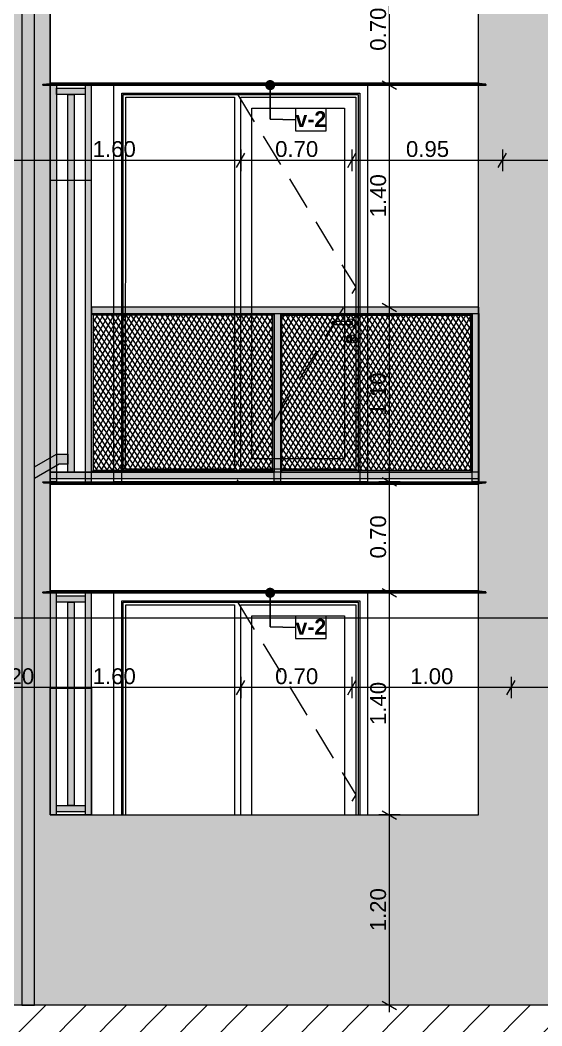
# Model space of a CAD drawing. Header units: millimetres. Extents: x 475206255 to 476720147, y 4620882299 to 4621447368.
# Drawn here: x 475495895 to 475499184, y 4621130315 to 4621136655 of the extents above; entities that cross this region are included whole.
import ezdxf

# ---------------------------------------------------------------- set-up
doc = ezdxf.new("R2010")
doc.units = ezdxf.units.MM
doc.header["$MEASUREMENT"] = 0
doc.set_wipeout_variables(frame=1)
doc.linetypes.add('Hidden Line', pattern=[317.5, 211.666667, -105.833333])
for name, color, linetype, lineweight in [('0_Pen_No__250_Pen_No__255', 255, 'Continuous', 0), ('0_Pen_No__250_Pen_No__7', 7, 'Continuous', 0), ('2D Drafting - General_Pen_No__7_Pen_No__250', 7, 'Continuous', 0), ('2D Drafting - General_Pen_No__7_Pen_No__7', 7, 'Continuous', 0), ('Dimensioning - General_Pen_No__142', 142, 'Continuous', 0), ('New_2D Drafting - General_Pen_No__30_Pen_No__9_Pen_No__9_Pen_No__253', 252, 'Continuous', 0), ('New_2D Drafting - General_Pen_No__30_Pen_No__9_Pen_No__9_Pen_No__255', 255, 'Continuous', 0), ('New_2D Drafting - General_Pen_No__30_Pen_No__9_Pen_No__9_Pen_No__7', 7, 'Continuous', 0), ('New_2D Drafting - General_Pen_No__4', 7, 'Continuous', 0), ('New_2D Drafting - General_Pen_No__7', 7, 'Continuous', 0), ('New_Annotation - Label_Pen_No__1', 1, 'Continuous', 0), ('New_Structural - Bearing_Pen_No__250', 7, 'Continuous', 0), ('Structural - Bearing_Pen_No__250', 7, 'Continuous', 0), ('zoma_Pen_No__142', 142, 'Continuous', 0), ('zoma_Pen_No__5_Pen_No__142', 142, 'Continuous', 0)]:
    doc.layers.add(name, color=color, linetype=linetype, lineweight=lineweight)
for name, color, linetype in [('Dimensioning - General', 7, 'Continuous'), ('zoma', 7, 'Continuous'), ('zoma_Pen_No__5', 7, 'Continuous')]:
    doc.layers.add(name, color=color, linetype=linetype)
doc.styles.add('GENERATED_STYLE_2', font='arial.ttf')
doc.styles.add('GENERATED_STYLE_5', font='')
doc.styles.get('GENERATED_STYLE_5').set_extended_font_data('Avaza', bold=True)
doc.dimstyles.new('GENERATED_STYLE__1', dxfattribs={"dimtxt": 100, "dimasz": 68.640772, "dimexe": 0.18, "dimexo": 0.0625, "dimgap": 0, "dimtad": 1, "dimlfac": 0.001, "dimzin": 0, "dimdsep": 46, "dimtxsty": 'GENERATED_STYLE_2', "dimblk": 'ARROWHEAD_2', "dimblk1": 'ARROWHEAD_2', "dimblk2": 'ARROWHEAD_2', "dimcen": 0.09, "dimse1": 1, "dimse2": 1, "dimclrd": 142, "dimclre": 142, "dimclrt": 142, "dimadec": 0, "dimazin": 0, "dimtfac": 1, "dimtdec": 4, "dimtmove": 0, "dimatfit": 3, "dimfxl": 1, "dimtolj": 1, "dimtzin": 0, "dimarcsym": 0})
doc.dimstyles.new('GENERATED_STYLE__18', dxfattribs={"dimtxt": 100, "dimasz": 68.640772, "dimexe": 0.18, "dimexo": 0.0625, "dimgap": 0, "dimtad": 1, "dimtih": 1, "dimtoh": 1, "dimlfac": 0.001, "dimzin": 0, "dimdsep": 46, "dimtxsty": 'GENERATED_STYLE_2', "dimblk": 'ARROWHEAD_2', "dimblk1": 'ARROWHEAD_2', "dimblk2": 'ARROWHEAD_2', "dimcen": 0.09, "dimse1": 1, "dimse2": 1, "dimclrd": 142, "dimclre": 142, "dimclrt": 142, "dimadec": 0, "dimazin": 0, "dimtfac": 1, "dimtdec": 4, "dimtmove": 0, "dimatfit": 3, "dimfxl": 1, "dimtolj": 1, "dimtzin": 0, "dimarcsym": 0})
doc.dimstyles.new('GENERATED_STYLE__3', dxfattribs={"dimtxt": 200, "dimasz": 64.421331, "dimexe": 0.18, "dimexo": 3, "dimgap": 0, "dimtad": 1, "dimtih": 1, "dimtoh": 1, "dimlfac": 0.001, "dimzin": 0, "dimdsep": 46, "dimtxsty": 'GENERATED_STYLE_2', "dimblk": 'ARROWHEAD_2', "dimblk1": 'ARROWHEAD_2', "dimblk2": 'ARROWHEAD_2', "dimcen": 0.09, "dimclrd": 142, "dimclre": 142, "dimclrt": 142, "dimadec": 0, "dimazin": 0, "dimtfac": 1, "dimtdec": 4, "dimtmove": 0, "dimatfit": 3, "dimfxl": 1, "dimtolj": 1, "dimtzin": 0, "dimarcsym": 0})
doc.dimstyles.new('GENERATED_STYLE__33', dxfattribs={"dimtxt": 0.18, "dimasz": 127.68, "dimexe": 0.18, "dimexo": 0.0625, "dimgap": 0, "dimtad": 0, "dimtih": 1, "dimtoh": 1, "dimdec": 4, "dimzin": 0, "dimdsep": 46, "dimcen": 0.09, "dimadec": 0, "dimazin": 0, "dimtfac": 1, "dimtdec": 4, "dimtmove": 0, "dimatfit": 3, "dimldrblk": 'ARROWHEAD_11', "dimfxl": 1, "dimtolj": 1, "dimtzin": 0, "dimarcsym": 0})
pattern_1 = [(60, (475826095.757, 4621095193.19), (-25.980762, 15), []), (124.306619, (475826095.757, 4621095193.19), (23.8156986, 11.25), [])]

# ---------------------------------------------------------------- blocks, each defined once
blk = doc.blocks.new('*D600', base_point=(475826095.8, 4621095193.2))
at = {"layer": 'Dimensioning - General_Pen_No__142', "color": 142, "linetype": 'Continuous', "lineweight": 0, "transparency": 16777216}
for p, q in [((475498177.5, 4621131671), (475498267.8, 4621131618.8)), ((475498290.4, 4621131644.9), (475498154.9, 4621131644.9)), ((475498222.6, 4621130444.9), (475498222.6, 4621131644.9)), ((475498177.5, 4621130470.9), (475498267.8, 4621130418.8)), ((475498290.4, 4621130444.9), (475498154.9, 4621130444.9)), ((475498222.6, 4621130400.7), (475498222.6, 4621130444.9))]:
    blk.add_line(p, q, dxfattribs=at)
at = {"layer": 'Dimensioning - General_Pen_No__142', "color": 142, "lineweight": 0, "transparency": 16777216, "insert": (475498202.6, 4621130911.4), "char_height": 100, "attachment_point": 7, "rotation": 90, "style": 'GENERATED_STYLE_2'}
blk.add_mtext('\\A1;{\\pql;\\fArial|b0|i0|c204|p0;\\W1.000000;1.20}', dxfattribs=at)
blk = doc.blocks.new('ARROWHEAD_2')
at = {"color": 0, "linetype": 'Continuous', "lineweight": 0}
for p, q in [((0, 0), (-1, 0)), ((-0.378, -0.655), (0.378, 0.655))]:
    blk.add_line(p, q, dxfattribs=at)
blk = doc.blocks.new('*D601', base_point=(475826095.8, 4621095193.2))
at = {"layer": 'Dimensioning - General_Pen_No__142', "color": 142, "linetype": 'Continuous', "lineweight": 0, "transparency": 16777216}
for p, q in [((475498177.5, 4621133071), (475498267.8, 4621133018.9)), ((475498290.4, 4621133044.9), (475498154.9, 4621133044.9)), ((475498222.6, 4621131644.9), (475498222.6, 4621133044.9)), ((475498177.5, 4621131671), (475498267.8, 4621131618.8)), ((475498290.4, 4621131644.9), (475498154.9, 4621131644.9))]:
    blk.add_line(p, q, dxfattribs=at)
at = {"layer": 'Dimensioning - General_Pen_No__142', "color": 142, "lineweight": 0, "transparency": 16777216, "insert": (475498202.6, 4621132211.4), "char_height": 100, "attachment_point": 7, "rotation": 90, "style": 'GENERATED_STYLE_2'}
blk.add_mtext('\\A1;{\\pql;\\fArial|b0|i0|c204|p0;\\W1.000000;1.40}', dxfattribs=at)
blk = doc.blocks.new('*D602', base_point=(475826095.8, 4621095193.2))
at = {"layer": 'Dimensioning - General_Pen_No__142', "color": 142, "linetype": 'Continuous', "lineweight": 0, "transparency": 16777216}
for p, q in [((475498177.5, 4621133771), (475498267.8, 4621133718.8)), ((475498290.4, 4621133744.9), (475498154.9, 4621133744.9)), ((475498222.6, 4621133044.9), (475498222.6, 4621133744.9)), ((475498177.5, 4621133071), (475498267.8, 4621133018.9)), ((475498290.4, 4621133044.9), (475498154.9, 4621133044.9))]:
    blk.add_line(p, q, dxfattribs=at)
at = {"layer": 'Dimensioning - General_Pen_No__142', "color": 142, "lineweight": 0, "transparency": 16777216, "insert": (475498202.6, 4621133261.5), "char_height": 100, "attachment_point": 7, "rotation": 90, "style": 'GENERATED_STYLE_2'}
blk.add_mtext('\\A1;{\\pql;\\fArial|b0|i0|c204|p0;\\W1.000000;0.70}', dxfattribs=at)
blk = doc.blocks.new('*D603', base_point=(475826095.8, 4621095193.2))
at = {"layer": 'Dimensioning - General_Pen_No__142', "color": 142, "linetype": 'Continuous', "lineweight": 0, "transparency": 16777216}
for p, q in [((475498290.4, 4621134844.9), (475498154.9, 4621134844.9)), ((475498177.5, 4621134871), (475498267.8, 4621134818.9)), ((475498222.6, 4621133744.9), (475498222.6, 4621134844.9)), ((475498177.5, 4621133771), (475498267.8, 4621133718.8)), ((475498290.4, 4621133744.9), (475498154.9, 4621133744.9))]:
    blk.add_line(p, q, dxfattribs=at)
at = {"layer": 'Dimensioning - General_Pen_No__142', "color": 142, "lineweight": 0, "transparency": 16777216, "insert": (475498202.6, 4621134161.5), "char_height": 100, "attachment_point": 7, "rotation": 90, "style": 'GENERATED_STYLE_2'}
blk.add_mtext('\\A1;{\\pql;\\fArial|b0|i0|c204|p0;\\W1.000000;1.10}', dxfattribs=at)
blk = doc.blocks.new('*D604', base_point=(475826095.8, 4621095193.2))
at = {"layer": 'Dimensioning - General_Pen_No__142', "color": 142, "linetype": 'Continuous', "lineweight": 0, "transparency": 16777216}
for p, q in [((475498290.4, 4621136244.9), (475498154.9, 4621136244.9)), ((475498177.5, 4621136271), (475498267.8, 4621136218.9)), ((475498222.6, 4621134844.9), (475498222.6, 4621136244.9)), ((475498290.4, 4621134844.9), (475498154.9, 4621134844.9)), ((475498177.5, 4621134871), (475498267.8, 4621134818.9))]:
    blk.add_line(p, q, dxfattribs=at)
at = {"layer": 'Dimensioning - General_Pen_No__142', "color": 142, "lineweight": 0, "transparency": 16777216, "insert": (475498202.6, 4621135411.5), "char_height": 100, "attachment_point": 7, "rotation": 90, "style": 'GENERATED_STYLE_2'}
blk.add_mtext('\\A1;{\\pql;\\fArial|b0|i0|c204|p0;\\W1.000000;1.40}', dxfattribs=at)
blk = doc.blocks.new('*D605', base_point=(475826095.8, 4621095193.2))
at = {"layer": 'Dimensioning - General_Pen_No__142', "color": 142, "linetype": 'Continuous', "lineweight": 0, "transparency": 16777216}
for p, q in [((475498290.4, 4621136944.9), (475498154.9, 4621136944.9)), ((475498177.5, 4621136971), (475498267.8, 4621136918.8)), ((475498222.6, 4621136244.9), (475498222.6, 4621136944.9)), ((475498290.4, 4621136244.9), (475498154.9, 4621136244.9)), ((475498177.5, 4621136271), (475498267.8, 4621136218.9))]:
    blk.add_line(p, q, dxfattribs=at)
at = {"layer": 'Dimensioning - General_Pen_No__142', "color": 142, "lineweight": 0, "transparency": 16777216, "insert": (475498202.6, 4621136461.5), "char_height": 100, "attachment_point": 7, "rotation": 90, "style": 'GENERATED_STYLE_2'}
blk.add_mtext('\\A1;{\\pql;\\fArial|b0|i0|c204|p0;\\W1.000000;0.70}', dxfattribs=at)
blk = doc.blocks.new('*D1558', base_point=(475826095.8, 4621095193.2))
at = {"layer": 'zoma_Pen_No__142', "color": 142, "linetype": 'Continuous', "lineweight": 0, "transparency": 16777216}
for p, q in [((475495709.1, 4621128812.1), (475495660.2, 4621128727.4)), ((475495684.6, 4621128706.2), (475495684.6, 4621128833.3)), ((475496109.1, 4621128812.1), (475496060.2, 4621128727.4)), ((475496084.6, 4621128706.2), (475496084.6, 4621128833.3)), ((475495684.6, 4621128769.8), (475496084.6, 4621128769.8))]:
    blk.add_line(p, q, dxfattribs=at)
blk = doc.blocks.new('*D1559', base_point=(475826095.8, 4621095193.2))
at = {"layer": 'zoma_Pen_No__142', "color": 142, "linetype": 'Continuous', "lineweight": 0, "transparency": 16777216}
for p, q in [((475496109.1, 4621128812.1), (475496060.2, 4621128727.4)), ((475496084.6, 4621128706.2), (475496084.6, 4621128833.3)), ((475502209.1, 4621128812.1), (475502160.2, 4621128727.4)), ((475502184.6, 4621128706.2), (475502184.6, 4621128833.3)), ((475496084.6, 4621128769.8), (475502184.6, 4621128769.8))]:
    blk.add_line(p, q, dxfattribs=at)
at = {"layer": 'zoma_Pen_No__142', "color": 142, "lineweight": 0, "transparency": 16777216, "char_height": 200, "attachment_point": 7, "style": 'GENERATED_STYLE_2'}
for s, insert in [('\\A1;{\\pql;\\fArial|b0|i0|c204|p0;\\W1.000000;0.40}', (475496109.1, 4621128809.8)), ('\\A1;{\\pql;\\fArial|b0|i0|c204|p0;\\W1.000000;6.10}', (475498867.7, 4621128809.8)), ('\\A1;{\\pql;\\fArial|b0|i0|c204|p0;\\W1.000000;0.40}', (475501626.3, 4621128809.8))]:
    blk.add_mtext(s, dxfattribs=dict(at, insert=insert))
blk = doc.blocks.new('ARROWHEAD_11')
at = {"color": 0, "linetype": 'Continuous', "lineweight": 0}
blk.add_line((0, 0), (-1, 0), dxfattribs=at)
at = {"color": 0, "linetype": 'Continuous', "lineweight": 0, "const_width": 0.25, "flags": 128}
blk.add_lwpolyline([(-0.125, 0, 1), (0.125, 0, 1)], format="xyb", close=True, dxfattribs=at)
blk = doc.blocks.new('Line_27', base_point=(475492661.4, 4621132887.6))
at = {"layer": 'zoma_Pen_No__5_Pen_No__142', "color": 142, "linetype": 'Continuous', "lineweight": 0}
blk.add_line((475492761.4, 4621132887.6), (475520890.5, 4621132887.6), dxfattribs=at)
blk = doc.blocks.new('*D2010', base_point=(475826095.8, 4621095193.2))
at = {"layer": 'Dimensioning - General_Pen_No__142', "color": 142, "linetype": 'Continuous', "lineweight": 0, "transparency": 16777216}
for p, q in [((475498963.1, 4621132402.5), (475499015.2, 4621132492.8)), ((475498989.2, 4621132515.4), (475498989.2, 4621132380)), ((475500563.1, 4621132402.5), (475500615.2, 4621132492.8)), ((475500589.2, 4621132515.4), (475500589.2, 4621132380)), ((475500589.2, 4621132447.7), (475498989.2, 4621132447.7))]:
    blk.add_line(p, q, dxfattribs=at)
at = {"layer": 'Dimensioning - General_Pen_No__142', "color": 142, "lineweight": 0, "transparency": 16777216, "insert": (475499655.7, 4621132467.7), "char_height": 100, "attachment_point": 7, "style": 'GENERATED_STYLE_2'}
blk.add_mtext('\\A1;{\\pql;\\fArial|b0|i0|c204|p0;\\W1.000000;1.60}', dxfattribs=at)
blk = doc.blocks.new('*D2011', base_point=(475826095.8, 4621095193.2))
at = {"layer": 'Dimensioning - General_Pen_No__142', "color": 142, "linetype": 'Continuous', "lineweight": 0, "transparency": 16777216}
for p, q in [((475497959.5, 4621132402.5), (475498011.7, 4621132492.8)), ((475497985.6, 4621132515.4), (475497985.6, 4621132380)), ((475498963.1, 4621132402.5), (475499015.2, 4621132492.8)), ((475498989.2, 4621132515.4), (475498989.2, 4621132380)), ((475498989.2, 4621132447.7), (475497985.6, 4621132447.7))]:
    blk.add_line(p, q, dxfattribs=at)
at = {"layer": 'Dimensioning - General_Pen_No__142', "color": 142, "lineweight": 0, "transparency": 16777216, "insert": (475498353.9, 4621132467.7), "char_height": 100, "attachment_point": 7, "style": 'GENERATED_STYLE_2'}
blk.add_mtext('\\A1;{\\pql;\\fArial|b0|i0|c204|p0;\\W1.000000;1.00}', dxfattribs=at)
blk = doc.blocks.new('*D2012', base_point=(475826095.8, 4621095193.2))
at = {"layer": 'Dimensioning - General_Pen_No__142', "color": 142, "linetype": 'Continuous', "lineweight": 0, "transparency": 16777216}
for p, q in [((475497259.7, 4621132402.5), (475497311.8, 4621132492.8)), ((475497285.7, 4621132515.4), (475497285.7, 4621132380)), ((475497959.5, 4621132402.5), (475498011.7, 4621132492.8)), ((475497985.6, 4621132515.4), (475497985.6, 4621132380)), ((475497985.6, 4621132447.7), (475497285.7, 4621132447.7))]:
    blk.add_line(p, q, dxfattribs=at)
at = {"layer": 'Dimensioning - General_Pen_No__142', "color": 142, "lineweight": 0, "transparency": 16777216, "insert": (475497502.2, 4621132467.7), "char_height": 100, "attachment_point": 7, "style": 'GENERATED_STYLE_2'}
blk.add_mtext('\\A1;{\\pql;\\fArial|b0|i0|c204|p0;\\W1.000000;0.70}', dxfattribs=at)
blk = doc.blocks.new('*D2013', base_point=(475826095.8, 4621095193.2))
at = {"layer": 'Dimensioning - General_Pen_No__142', "color": 142, "linetype": 'Continuous', "lineweight": 0, "transparency": 16777216}
for p, q in [((475495659.7, 4621132402.5), (475495711.8, 4621132492.8)), ((475495685.7, 4621132515.4), (475495685.7, 4621132380)), ((475497259.7, 4621132402.5), (475497311.8, 4621132492.8)), ((475497285.7, 4621132515.4), (475497285.7, 4621132380)), ((475497285.7, 4621132447.7), (475495685.7, 4621132447.7))]:
    blk.add_line(p, q, dxfattribs=at)
at = {"layer": 'Dimensioning - General_Pen_No__142', "color": 142, "lineweight": 0, "transparency": 16777216, "char_height": 100, "attachment_point": 7, "style": 'GENERATED_STYLE_2'}
for s, insert in [('\\A1;{\\pql;\\fArial|b0|i0|c204|p0;\\W1.000000;0.20}', (475495711.8, 4621132467.7)), ('\\A1;{\\pql;\\fArial|b0|i0|c204|p0;\\W1.000000;1.60}', (475496352.3, 4621132467.7))]:
    blk.add_mtext(s, dxfattribs=dict(at, insert=insert))
blk = doc.blocks.new('*D2227', base_point=(475826095.8, 4621095193.2))
at = {"layer": 'Dimensioning - General_Pen_No__142', "color": 142, "linetype": 'Continuous', "lineweight": 0, "transparency": 16777216}
for p, q in [((475498909, 4621135725.7), (475498961.2, 4621135816)), ((475498935.1, 4621135838.6), (475498935.1, 4621135703.1)), ((475500509, 4621135725.7), (475500561.2, 4621135816)), ((475500535.1, 4621135838.6), (475500535.1, 4621135703.1)), ((475500535.1, 4621135770.8), (475498935.1, 4621135770.8))]:
    blk.add_line(p, q, dxfattribs=at)
at = {"layer": 'Dimensioning - General_Pen_No__142', "color": 142, "lineweight": 0, "transparency": 16777216, "insert": (475499601.6, 4621135790.8), "char_height": 100, "attachment_point": 7, "style": 'GENERATED_STYLE_2'}
blk.add_mtext('\\A1;{\\pql;\\fArial|b0|i0|c204|p0;\\W1.000000;1.60}', dxfattribs=at)
blk = doc.blocks.new('*D2228', base_point=(475826095.8, 4621095193.2))
at = {"layer": 'Dimensioning - General_Pen_No__142', "color": 142, "linetype": 'Continuous', "lineweight": 0, "transparency": 16777216}
for p, q in [((475497959.5, 4621135725.7), (475498011.7, 4621135816)), ((475497985.6, 4621135838.6), (475497985.6, 4621135703.1)), ((475498909, 4621135725.7), (475498961.2, 4621135816)), ((475498935.1, 4621135838.6), (475498935.1, 4621135703.1)), ((475498935.1, 4621135770.8), (475497985.6, 4621135770.8))]:
    blk.add_line(p, q, dxfattribs=at)
at = {"layer": 'Dimensioning - General_Pen_No__142', "color": 142, "lineweight": 0, "transparency": 16777216, "insert": (475498326.9, 4621135790.8), "char_height": 100, "attachment_point": 7, "style": 'GENERATED_STYLE_2'}
blk.add_mtext('\\A1;{\\pql;\\fArial|b0|i0|c204|p0;\\W1.000000;0.95}', dxfattribs=at)
blk = doc.blocks.new('*D2229', base_point=(475826095.8, 4621095193.2))
at = {"layer": 'Dimensioning - General_Pen_No__142', "color": 142, "linetype": 'Continuous', "lineweight": 0, "transparency": 16777216}
for p, q in [((475497259.5, 4621135725.7), (475497311.6, 4621135816)), ((475497285.6, 4621135838.6), (475497285.6, 4621135703.1)), ((475497959.5, 4621135725.7), (475498011.7, 4621135816)), ((475497985.6, 4621135838.6), (475497985.6, 4621135703.1)), ((475497985.6, 4621135770.8), (475497285.6, 4621135770.8))]:
    blk.add_line(p, q, dxfattribs=at)
at = {"layer": 'Dimensioning - General_Pen_No__142', "color": 142, "lineweight": 0, "transparency": 16777216, "insert": (475497502.1, 4621135790.8), "char_height": 100, "attachment_point": 7, "style": 'GENERATED_STYLE_2'}
blk.add_mtext('\\A1;{\\pql;\\fArial|b0|i0|c204|p0;\\W1.000000;0.70}', dxfattribs=at)
blk = doc.blocks.new('*D2230', base_point=(475826095.8, 4621095193.2))
at = {"layer": 'Dimensioning - General_Pen_No__142', "color": 142, "linetype": 'Continuous', "lineweight": 0, "transparency": 16777216}
for p, q in [((475495659.5, 4621135725.7), (475495711.6, 4621135816)), ((475495685.6, 4621135838.6), (475495685.6, 4621135703.1)), ((475497259.5, 4621135725.7), (475497311.6, 4621135816)), ((475497285.6, 4621135838.6), (475497285.6, 4621135703.1)), ((475497285.6, 4621135770.8), (475495685.6, 4621135770.8))]:
    blk.add_line(p, q, dxfattribs=at)
at = {"layer": 'Dimensioning - General_Pen_No__142', "color": 142, "lineweight": 0, "transparency": 16777216, "insert": (475496352.1, 4621135790.8), "char_height": 100, "attachment_point": 7, "style": 'GENERATED_STYLE_2'}
blk.add_mtext('\\A1;{\\pql;\\fArial|b0|i0|c204|p0;\\W1.000000;1.60}', dxfattribs=at)

msp = doc.modelspace()

# ---------------------------------------------------------------- hatches: boundary and pattern name
at = {"layer": '0_Pen_No__250_Pen_No__255', "linetype": 'Continuous', "lineweight": 0, "true_color": 0x3f3f3f}
for points in [[(475495904.87, 4621130444.873), (475495984.87, 4621130444.873), (475495984.87, 4621140237.916), (475495904.87, 4621140237.916)], [(475495984.87, 4621133764.412), (475495984.87, 4621133837.916), (475496124.87, 4621133918.828), (475496194.87, 4621133918.828), (475496194.87, 4621133854.828), (475496141.314, 4621133854.828)]]:
    msp.add_hatch(color=250, dxfattribs=at).paths.add_polyline_path(points)
at = {"layer": '2D Drafting - General_Pen_No__7_Pen_No__7', "linetype": 'Continuous', "lineweight": 0}
h = msp.add_hatch(dxfattribs=at)
h.set_pattern_fill('MASONRY_BLOCK', style=0, pattern_type=2)
h.set_pattern_definition([(45, (475826095.76, 4621095193.19), (-127.27922, 127.27922), [])])
h.paths.add_polyline_path([(475449374.287, 4621131944.872), (475461484.396, 4621131944.872), (475461484.396, 4621131944.832), (475467784.571, 4621131944.832), (475467784.571, 4621131944.872), (475474284.556, 4621131944.872), (475474284.556, 4621130944.854), (475482884.401, 4621130944.854), (475489184.576, 4621130944.854), (475489184.576, 4621130944.868), (475494884.439, 4621130944.868), (475494884.439, 4621129944.832), (475504284.406, 4621129944.832), (475510584.581, 4621129944.832), (475522512.228, 4621129944.832), (475522512.228, 4621130444.873), (475511084.581, 4621130444.873), (475503784.406, 4621130444.873), (475495384.805, 4621130444.873), (475495384.805, 4621131444.872), (475489684.576, 4621131444.873), (475482384.4, 4621131444.865), (475474784.453, 4621131444.865), (475474784.453, 4621132444.873), (475468284.571, 4621132444.873), (475460984.396, 4621132444.873), (475449374.287, 4621132444.873)])
at = {"layer": 'New_2D Drafting - General_Pen_No__30_Pen_No__9_Pen_No__9_Pen_No__253', "linetype": 'Continuous', "lineweight": 0}
h = msp.add_hatch(dxfattribs=at)
h.set_pattern_fill('BRICK___RUNNING_BOND', color=252, style=0, pattern_type=2)
h.set_pattern_definition([(0, (475826095.757, 4621095193.19), (0, 66.64), []), (90, (475826095.76, 4621095193.2), (-244.8, 0), [66.64, -66.64]), (90, (475826218.16, 4621095259.83), (-244.8, 0), [66.64, -66.64])])
h.paths.add_polyline_path([(475495684.877, 4621143744.467), (475502184.877, 4621143744.467), (475502184.877, 4621130544.873), (475502184.877, 4621130444.873), (475495684.877, 4621130444.873)])
h.paths.add_polyline_path([(475496084.87, 4621131644.895), (475498785.102, 4621131644.895), (475498785.102, 4621143344.917), (475496084.87, 4621143344.917)], flags=0)
h.paths.add_polyline_path([(475499734.627, 4621136664.899), (475499635.661, 4621136664.899), (475499635.661, 4621136944.899), (475499734.627, 4621136944.899), (475499734.627, 4621139444.911), (475501334.626, 4621139444.911), (475501334.626, 4621136944.899), (475501435.661, 4621136944.899), (475501435.661, 4621136664.899), (475501334.626, 4621136664.899)], flags=0)
h.paths.add_polyline_path([(475499635.661, 4621139864.899), (475501435.661, 4621139864.899), (475501435.661, 4621140144.899), (475501334.626, 4621140144.899), (475501334.626, 4621142644.905), (475499734.627, 4621142644.905), (475499734.627, 4621140144.899), (475499635.661, 4621140144.899)], flags=0)
h.paths.add_polyline_path([(475499635.661, 4621133464.899), (475499635.661, 4621133744.899), (475499734.627, 4621133744.899), (475499734.627, 4621136244.91), (475501334.626, 4621136244.91), (475501334.626, 4621133744.899), (475501435.661, 4621133744.899), (475501435.661, 4621133464.899), (475501334.626, 4621133464.899), (475499734.627, 4621133464.899)], flags=0)
h.paths.add_polyline_path([(475499788.676, 4621131444.91), (475499788.676, 4621133044.91), (475501388.676, 4621133044.91), (475501388.676, 4621131444.91)], flags=0)
at = {"layer": 'New_2D Drafting - General_Pen_No__30_Pen_No__9_Pen_No__9_Pen_No__255', "linetype": 'Continuous', "lineweight": 0}
for points in [[(475496124.87, 4621136244.923), (475496124.87, 4621133744.917), (475496084.87, 4621133744.917), (475496084.87, 4621136244.923)], [(475496304.87, 4621136224.911), (475496304.87, 4621136184.824), (475496124.87, 4621136184.824), (475496124.87, 4621136224.911)], [(475496344.87, 4621136244.911), (475496304.87, 4621136244.911), (475496304.87, 4621133744.917), (475496344.87, 4621133744.917)], [(475496234.87, 4621136184.824), (475496234.87, 4621133804.943), (475496194.87, 4621133804.943), (475496194.87, 4621136184.824)], [(475498785.123, 4621134804.945), (475498785.123, 4621134844.945), (475496344.87, 4621134844.945), (475496344.87, 4621134804.945)], [(475496354.956, 4621134794.945), (475496344.87, 4621134804.945), (475497495.123, 4621134804.945), (475497485.123, 4621134794.945)], [(475496344.87, 4621134804.945), (475496354.956, 4621134794.945), (475496354.956, 4621133814.917), (475496344.87, 4621133804.943)], [(475497495.123, 4621133804.943), (475497485.123, 4621133814.943), (475497485.123, 4621134794.971), (475497495.123, 4621134804.971)], [(475497535.123, 4621133744.917), (475497495.123, 4621133744.917), (475497495.123, 4621134804.945), (475497535.123, 4621134804.945)], [(475497535.123, 4621133804.917), (475497545.123, 4621133814.917), (475497545.123, 4621134794.945), (475497535.123, 4621134804.945)], [(475497545.123, 4621134794.945), (475497535.123, 4621134804.945), (475498745.123, 4621134804.945), (475498735.123, 4621134794.945)], [(475498745.123, 4621133804.917), (475498735.123, 4621133814.917), (475498735.123, 4621134794.945), (475498745.123, 4621134804.945)], [(475498785.123, 4621133744.951), (475498745.123, 4621133744.951), (475498745.123, 4621134804.945), (475498785.123, 4621134804.945)], [(475496354.935, 4621133814.929), (475496344.837, 4621133804.943), (475497495.097, 4621133804.943), (475497485.09, 4621133814.95)], [(475497545.149, 4621133814.943), (475497535.149, 4621133804.943), (475498745.123, 4621133804.943), (475498735.123, 4621133814.943)], [(475498785.123, 4621133764.943), (475498785.123, 4621133804.943), (475496084.87, 4621133804.943), (475496084.87, 4621133764.943)], [(475496124.87, 4621133044.921), (475496084.87, 4621133044.921), (475496084.87, 4621131644.926), (475496124.87, 4621131644.926)], [(475496304.87, 4621133024.932), (475496304.87, 4621132984.845), (475496124.87, 4621132984.845), (475496124.87, 4621133024.932)], [(475496344.87, 4621133044.923), (475496304.87, 4621133044.923), (475496304.87, 4621131644.895), (475496344.87, 4621131644.895)], [(475496234.87, 4621132984.845), (475496234.87, 4621131705.014), (475496194.87, 4621131705.014), (475496194.87, 4621132984.845)], [(475496304.87, 4621131705.014), (475496304.87, 4621131664.926), (475496124.87, 4621131664.926), (475496124.87, 4621131705.014)]]:
    msp.add_hatch(color=255, dxfattribs=at).paths.add_polyline_path(points)
at = {"layer": 'New_2D Drafting - General_Pen_No__7', "linetype": 'Continuous', "lineweight": 0}
h = msp.add_hatch(dxfattribs=at)
h.set_pattern_fill('BATT_INSULATION', style=0, pattern_type=2)
h.set_pattern_definition(pattern_1)
h.paths.add_polyline_path([(475497485.123, 4621134794.945), (475496354.956, 4621134794.945), (475496354.956, 4621133814.95), (475497485.123, 4621133814.95)])
h = msp.add_hatch(dxfattribs=at)
h.set_pattern_fill('BATT_INSULATION', style=0, pattern_type=2)
h.set_pattern_definition(pattern_1)
h.paths.add_polyline_path([(475498735.123, 4621133814.943), (475497545.123, 4621133814.943), (475497545.123, 4621134794.945), (475498735.123, 4621134794.945)])

# ---------------------------------------------------------------- linework, layer by layer
at = {"layer": '0_Pen_No__250_Pen_No__7', "color": 7, "linetype": 'Continuous', "lineweight": 0, "flags": 128}
for points in [[(475495904.87, 4621130444.873), (475495984.87, 4621130444.873), (475495984.87, 4621140237.916), (475495904.87, 4621140237.916)], [(475495984.87, 4621133764.412), (475495984.87, 4621133837.916), (475496124.87, 4621133918.828), (475496194.87, 4621133918.828), (475496194.87, 4621133854.828), (475496141.314, 4621133854.828)]]:
    msp.add_lwpolyline(points, close=True, dxfattribs=at)
at = {"layer": '2D Drafting - General_Pen_No__7_Pen_No__250', "color": 7, "linetype": 'Continuous', "lineweight": 0, "flags": 128}
msp.add_lwpolyline([(475489184.576, 4621130944.868), (475494884.439, 4621130944.868), (475494884.439, 4621129944.832), (475504284.406, 4621129944.832), (475510584.581, 4621129944.832), (475522512.228, 4621129944.832), (475522512.228, 4621130444.873), (475511084.581, 4621130444.873), (475503784.406, 4621130444.873), (475495384.805, 4621130444.873), (475495384.805, 4621131444.872), (475489684.576, 4621131444.873), (475482384.4, 4621131444.865)], dxfattribs=at)
at = {"layer": '2D Drafting - General_Pen_No__7_Pen_No__7', "color": 7, "linetype": 'Continuous', "lineweight": 0, "flags": 128}
for points in [[(475498080.951, 4621133744.911), (475496485.068, 4621133744.916), (475496485.076, 4621136244.916), (475498085.076, 4621136244.911)], [(475498085.076, 4621136244.911), (475498085.068, 4621133744.911), (475498080.951, 4621133744.911)], [(475496485.262, 4621131644.895), (475496485.267, 4621133044.982), (475498085.267, 4621133044.976)], [(475496535.262, 4621131644.895), (475496535.267, 4621132994.98), (475498035.267, 4621132994.975), (475498035.262, 4621131644.895)], [(475498085.267, 4621133044.976), (475498085.262, 4621131644.895)], [(475496545.262, 4621131644.895), (475496545.266, 4621132984.98), (475498025.266, 4621132984.975), (475498025.262, 4621131644.895)], [(475496560.262, 4621131644.895), (475496560.266, 4621132969.98), (475497245.266, 4621132969.978), (475497245.262, 4621131644.895)], [(475497285.26, 4621131644.895), (475497285.262, 4621132969.978), (475498010.266, 4621132969.975), (475498010.262, 4621131644.895)], [(475497355.262, 4621131644.895), (475497355.266, 4621132899.978), (475497940.266, 4621132899.976), (475497940.262, 4621131644.895)]]:
    msp.add_lwpolyline(points, dxfattribs=at)
for points in [[(475496535.076, 4621136194.915), (475498035.076, 4621136194.91), (475498035.068, 4621133744.911), (475496535.068, 4621133744.918)], [(475496545.076, 4621136184.915), (475498025.076, 4621136184.91), (475498025.068, 4621133804.912), (475496545.068, 4621133804.918)], [(475496560.076, 4621136169.915), (475497245.076, 4621136169.913), (475497245.068, 4621133824.915), (475496560.068, 4621133824.918)], [(475497285.072, 4621136169.913), (475498010.076, 4621136169.91), (475498010.068, 4621133824.913), (475497285.068, 4621133824.915)], [(475497355.076, 4621136099.912), (475497940.076, 4621136099.91), (475497940.068, 4621133889.913), (475497355.068, 4621133889.915)]]:
    msp.add_lwpolyline(points, close=True, dxfattribs=at)
at = {"layer": '2D Drafting - General_Pen_No__7_Pen_No__7', "color": 7, "linetype": 'Hidden Line', "lineweight": 0, "flags": 128}
for points in [[(475497260.076, 4621136194.913), (475498010.072, 4621134970.787), (475497260.844, 4621133746.198)], [(475497260.267, 4621132994.978), (475498010.262, 4621131770.853), (475497933.199, 4621131644.895)]]:
    msp.add_lwpolyline(points, dxfattribs=at)
at = {"layer": 'New_2D Drafting - General_Pen_No__30_Pen_No__9_Pen_No__9_Pen_No__7', "color": 7, "linetype": 'Continuous', "lineweight": 0, "flags": 128}
for points in [[(475495684.877, 4621143744.467), (475502184.877, 4621143744.467), (475502184.877, 4621130544.873), (475502184.877, 4621130444.873), (475495684.877, 4621130444.873)], [(475496084.87, 4621131644.895), (475498785.102, 4621131644.895), (475498785.102, 4621143344.917), (475496084.87, 4621143344.917)], [(475496124.87, 4621136244.923), (475496124.87, 4621133744.917), (475496084.87, 4621133744.917), (475496084.87, 4621136244.923)], [(475496304.87, 4621136224.911), (475496304.87, 4621136184.824), (475496124.87, 4621136184.824), (475496124.87, 4621136224.911)], [(475496344.87, 4621136244.911), (475496304.87, 4621136244.911), (475496304.87, 4621133744.917), (475496344.87, 4621133744.917)], [(475496234.87, 4621136184.824), (475496234.87, 4621133804.943), (475496194.87, 4621133804.943), (475496194.87, 4621136184.824)], [(475496084.87, 4621133804.943), (475496344.87, 4621133804.943), (475496344.87, 4621135644.528), (475496084.87, 4621135644.528)], [(475498785.123, 4621134804.945), (475498785.123, 4621134844.945), (475496344.87, 4621134844.945), (475496344.87, 4621134804.945)], [(475496354.956, 4621134794.945), (475496344.87, 4621134804.945), (475497495.123, 4621134804.945), (475497485.123, 4621134794.945)], [(475496344.87, 4621134804.945), (475496354.956, 4621134794.945), (475496354.956, 4621133814.917), (475496344.87, 4621133804.943)], [(475497495.123, 4621133804.943), (475497485.123, 4621133814.943), (475497485.123, 4621134794.971), (475497495.123, 4621134804.971)], [(475497535.123, 4621133744.917), (475497495.123, 4621133744.917), (475497495.123, 4621134804.945), (475497535.123, 4621134804.945)], [(475497535.123, 4621133804.917), (475497545.123, 4621133814.917), (475497545.123, 4621134794.945), (475497535.123, 4621134804.945)], [(475497545.123, 4621134794.945), (475497535.123, 4621134804.945), (475498745.123, 4621134804.945), (475498735.123, 4621134794.945)], [(475498745.123, 4621133804.917), (475498735.123, 4621133814.917), (475498735.123, 4621134794.945), (475498745.123, 4621134804.945)], [(475498785.123, 4621133744.951), (475498745.123, 4621133744.951), (475498745.123, 4621134804.945), (475498785.123, 4621134804.945)], [(475496354.935, 4621133814.929), (475496344.837, 4621133804.943), (475497495.097, 4621133804.943), (475497485.09, 4621133814.95)], [(475497545.149, 4621133814.943), (475497535.149, 4621133804.943), (475498745.123, 4621133804.943), (475498735.123, 4621133814.943)], [(475498785.123, 4621133764.943), (475498785.123, 4621133804.943), (475496084.87, 4621133804.943), (475496084.87, 4621133764.943)], [(475496124.87, 4621133044.921), (475496084.87, 4621133044.921), (475496084.87, 4621131644.926), (475496124.87, 4621131644.926)], [(475496304.87, 4621133024.932), (475496304.87, 4621132984.845), (475496124.87, 4621132984.845), (475496124.87, 4621133024.932)], [(475496344.87, 4621133044.923), (475496304.87, 4621133044.923), (475496304.87, 4621131644.895), (475496344.87, 4621131644.895)], [(475496234.87, 4621132984.845), (475496234.87, 4621131705.014), (475496194.87, 4621131705.014), (475496194.87, 4621132984.845)], [(475496344.87, 4621131644.895), (475496084.87, 4621131644.895), (475496084.87, 4621132444.496), (475496344.87, 4621132444.496)], [(475496304.87, 4621131705.014), (475496304.87, 4621131664.926), (475496124.87, 4621131664.926), (475496124.87, 4621131705.014)]]:
    msp.add_lwpolyline(points, close=True, dxfattribs=at)
at = {"layer": 'New_2D Drafting - General_Pen_No__4', "color": 7, "linetype": 'Continuous', "lineweight": 0, "flags": 128}
for points in [[(475497485.123, 4621134794.945), (475496354.956, 4621134794.945), (475496354.956, 4621133814.95), (475497485.123, 4621133814.95)], [(475498735.123, 4621133814.943), (475497545.123, 4621133814.943), (475497545.123, 4621134794.945), (475498735.123, 4621134794.945)]]:
    msp.add_lwpolyline(points, close=True, dxfattribs=at)
at = {"layer": 'New_Structural - Bearing_Pen_No__250', "color": 7, "linetype": 'Continuous', "lineweight": 0}
for p, q in [((475497955.798, 4621134758.411), (475497965.681, 4621134768.294)), ((475497965.681, 4621134768.294), (475497979.181, 4621134771.911)), ((475497979.181, 4621134771.911), (475497992.681, 4621134768.294)), ((475497992.681, 4621134768.294), (475498002.563, 4621134758.411)), ((475497862.11, 4621134751.983), (475497859.181, 4621134744.912)), ((475497859.181, 4621134744.912), (475497862.11, 4621134737.841)), ((475497863.662, 4621134751.983), (475497860.903, 4621134744.912)), ((475497860.903, 4621134744.912), (475497863.662, 4621134737.841)), ((475497869.181, 4621134754.912), (475497862.11, 4621134751.983)), ((475497862.11, 4621134737.841), (475497869.181, 4621134734.912)), ((475497868.476, 4621134751.983), (475497866.364, 4621134744.912)), ((475497866.364, 4621134744.912), (475497868.476, 4621134737.841)), ((475497870.322, 4621134754.912), (475497869.181, 4621134754.912)), ((475497870.322, 4621134734.912), (475497869.181, 4621134734.912)), ((475497873.574, 4621134754.912), (475497870.322, 4621134754.912)), ((475497873.574, 4621134734.912), (475497870.322, 4621134734.912)), ((475497878.44, 4621134754.912), (475497873.574, 4621134754.912)), ((475497878.44, 4621134734.912), (475497873.574, 4621134734.912)), ((475497875.681, 4621134751.983), (475497874.539, 4621134744.912)), ((475497874.539, 4621134744.912), (475497875.681, 4621134737.841)), ((475497884.181, 4621134754.912), (475497878.44, 4621134754.912)), ((475497884.181, 4621134734.912), (475497878.44, 4621134734.912)), ((475497964.181, 4621134754.911), (475497884.181, 4621134754.912)), ((475497964.181, 4621134734.911), (475497884.181, 4621134734.912)), ((475497954.86, 4621134754.911), (475497955.798, 4621134758.411)), ((475497955.798, 4621134731.411), (475497954.86, 4621134734.911)), ((475497965.681, 4621134721.529), (475497955.798, 4621134731.411)), ((475497969.921, 4621134754.911), (475497964.181, 4621134754.911)), ((475497969.921, 4621134734.911), (475497964.181, 4621134734.911)), ((475497979.181, 4621134717.911), (475497965.681, 4621134721.529)), ((475497974.787, 4621134754.911), (475497969.921, 4621134754.911)), ((475497974.787, 4621134734.911), (475497969.921, 4621134734.911)), ((475497972.68, 4621134751.982), (475497973.823, 4621134744.911)), ((475497973.823, 4621134744.911), (475497972.68, 4621134737.84)), ((475497978.039, 4621134754.911), (475497974.787, 4621134754.911)), ((475497978.039, 4621134734.911), (475497974.787, 4621134734.911)), ((475497979.181, 4621134754.911), (475497978.039, 4621134754.911)), ((475497979.181, 4621134734.911), (475497978.039, 4621134734.911)), ((475497979.181, 4621134754.911), (475497986.252, 4621134751.982)), ((475497986.252, 4621134737.84), (475497979.181, 4621134734.911)), ((475497992.681, 4621134721.528), (475497979.181, 4621134717.911)), ((475497979.885, 4621134751.982), (475497981.997, 4621134744.911)), ((475497981.997, 4621134744.911), (475497979.885, 4621134737.84)), ((475497984.7, 4621134751.982), (475497987.459, 4621134744.911)), ((475497987.459, 4621134744.911), (475497984.7, 4621134737.84)), ((475497986.252, 4621134751.982), (475497989.181, 4621134744.911)), ((475497989.181, 4621134744.911), (475497986.252, 4621134737.84)), ((475498002.563, 4621134731.411), (475497992.681, 4621134721.528)), ((475498002.563, 4621134758.411), (475498006.181, 4621134744.911)), ((475498006.181, 4621134744.911), (475498002.563, 4621134731.411)), ((475497952.18, 4621134644.911), (475497955.798, 4621134658.411)), ((475497955.798, 4621134631.411), (475497952.18, 4621134644.911)), ((475497955.798, 4621134658.411), (475497965.68, 4621134668.294)), ((475497965.68, 4621134668.294), (475497979.18, 4621134671.911)), ((475497972.46, 4621134656.551), (475497971.712, 4621134654.604)), ((475497971.712, 4621134654.604), (475497974.18, 4621134649.311)), ((475497972.46, 4621134656.551), (475497973.805, 4621134660.055)), ((475497979.18, 4621134662.337), (475497973.805, 4621134660.055)), ((475497974.18, 4621134649.311), (475497974.18, 4621134647.798)), ((475497974.18, 4621134647.798), (475497974.18, 4621134644.911)), ((475497974.18, 4621134644.911), (475497974.18, 4621134642.024)), ((475497974.18, 4621134642.024), (475497974.18, 4621134636.251)), ((475497974.18, 4621134636.251), (475497974.18, 4621134632.411)), ((475497979.18, 4621134671.911), (475497992.68, 4621134668.294)), ((475497984.556, 4621134660.055), (475497979.18, 4621134662.337)), ((475497984.18, 4621134649.311), (475497986.648, 4621134654.603)), ((475497984.18, 4621134647.798), (475497984.18, 4621134649.311)), ((475497984.18, 4621134647.798), (475497984.18, 4621134644.911)), ((475497984.18, 4621134644.911), (475497984.18, 4621134642.024)), ((475497984.18, 4621134642.024), (475497984.18, 4621134636.251)), ((475497984.18, 4621134636.251), (475497984.18, 4621134632.411)), ((475497985.901, 4621134656.551), (475497984.556, 4621134660.055)), ((475497985.901, 4621134656.551), (475497986.648, 4621134654.603)), ((475497992.68, 4621134668.294), (475498002.563, 4621134658.411)), ((475498002.563, 4621134658.411), (475498006.18, 4621134644.911)), ((475498006.18, 4621134644.911), (475498002.563, 4621134631.411)), ((475497965.68, 4621134621.529), (475497955.798, 4621134631.411)), ((475497979.18, 4621134617.911), (475497965.68, 4621134621.529)), ((475497974.18, 4621134632.411), (475497975.645, 4621134628.876)), ((475497975.645, 4621134628.876), (475497979.18, 4621134627.411)), ((475497979.18, 4621134627.411), (475497982.716, 4621134628.876)), ((475497992.68, 4621134621.528), (475497979.18, 4621134617.911)), ((475497982.716, 4621134628.876), (475497984.18, 4621134632.411)), ((475498002.563, 4621134631.411), (475497992.68, 4621134621.528))]:
    msp.add_line(p, q, dxfattribs=at)
at = {"layer": 'Structural - Bearing_Pen_No__250', "color": 7, "linetype": 'Continuous', "lineweight": 0}
for p, q in [((475496084.824, 4621136259.336), (475496084.824, 4621136930.522)), ((475498785.102, 4621136259.336), (475498785.102, 4621136930.522)), ((475496038.498, 4621136247.418), (475496038.898, 4621136248.949)), ((475496038.498, 4621136244.923), (475496038.498, 4621136247.418)), ((475496038.498, 4621136247.418), (475498831.428, 4621136247.418)), ((475496038.498, 4621136244.923), (475498831.428, 4621136244.923)), ((475496038.898, 4621136248.949), (475496040.036, 4621136250.246)), ((475496040.036, 4621136250.246), (475496041.739, 4621136251.113)), ((475496041.739, 4621136251.113), (475496042.961, 4621136251.373)), ((475496042.961, 4621136251.373), (475496080.362, 4621136255.363)), ((475496042.961, 4621136251.373), (475498826.965, 4621136251.373)), ((475496080.362, 4621136255.363), (475496081.584, 4621136255.622)), ((475496080.362, 4621136255.363), (475498789.564, 4621136255.363)), ((475496081.584, 4621136255.622), (475496083.287, 4621136256.489)), ((475496083.287, 4621136256.489), (475496084.425, 4621136257.787)), ((475496084.425, 4621136257.787), (475496084.824, 4621136259.318)), ((475496084.824, 4621136259.318), (475498785.102, 4621136259.318)), ((475498785.501, 4621136257.787), (475498785.102, 4621136259.318)), ((475498786.639, 4621136256.489), (475498785.501, 4621136257.787)), ((475498788.342, 4621136255.622), (475498786.639, 4621136256.489)), ((475498789.564, 4621136255.363), (475498788.342, 4621136255.622)), ((475498826.965, 4621136251.373), (475498789.564, 4621136255.363)), ((475498828.187, 4621136251.113), (475498826.965, 4621136251.373)), ((475498829.89, 4621136250.246), (475498828.187, 4621136251.113)), ((475498831.028, 4621136248.949), (475498829.89, 4621136250.246)), ((475498831.428, 4621136247.418), (475498831.028, 4621136248.949)), ((475498831.428, 4621136244.923), (475498831.428, 4621136247.418)), ((475496038.498, 4621133742.422), (475496038.498, 4621133744.917)), ((475496038.498, 4621133744.917), (475498831.428, 4621133744.917)), ((475496038.898, 4621133740.891), (475496038.498, 4621133742.422)), ((475496038.498, 4621133742.422), (475498831.428, 4621133742.422)), ((475496040.036, 4621133739.594), (475496038.898, 4621133740.891)), ((475496041.739, 4621133738.727), (475496040.036, 4621133739.594)), ((475496042.961, 4621133738.467), (475496041.739, 4621133738.727)), ((475496080.362, 4621133734.477), (475496042.961, 4621133738.467)), ((475496042.961, 4621133738.467), (475498826.965, 4621133738.467)), ((475496081.584, 4621133734.218), (475496080.362, 4621133734.477)), ((475496080.362, 4621133734.477), (475498789.564, 4621133734.477)), ((475496083.287, 4621133733.351), (475496081.584, 4621133734.218)), ((475496084.425, 4621133732.053), (475496083.287, 4621133733.351)), ((475496084.824, 4621133730.522), (475496084.425, 4621133732.053)), ((475496084.824, 4621133059.336), (475496084.824, 4621133730.522)), ((475496084.824, 4621133730.522), (475498785.102, 4621133730.522)), ((475498785.102, 4621133730.522), (475498785.501, 4621133732.053)), ((475498785.102, 4621133059.336), (475498785.102, 4621133730.522)), ((475498785.501, 4621133732.053), (475498786.639, 4621133733.351)), ((475498786.639, 4621133733.351), (475498788.342, 4621133734.218)), ((475498788.342, 4621133734.218), (475498789.564, 4621133734.477)), ((475498789.564, 4621133734.477), (475498826.965, 4621133738.467)), ((475498826.965, 4621133738.467), (475498828.187, 4621133738.727)), ((475498828.187, 4621133738.727), (475498829.89, 4621133739.594)), ((475498829.89, 4621133739.594), (475498831.028, 4621133740.891)), ((475498831.028, 4621133740.891), (475498831.428, 4621133742.422)), ((475498831.428, 4621133742.422), (475498831.428, 4621133744.917)), ((475496040.036, 4621133050.246), (475496041.739, 4621133051.113)), ((475496041.739, 4621133051.113), (475496042.961, 4621133051.373)), ((475496042.961, 4621133051.373), (475496080.362, 4621133055.363)), ((475496042.961, 4621133051.373), (475498826.965, 4621133051.373)), ((475496080.362, 4621133055.363), (475496081.584, 4621133055.622)), ((475496080.362, 4621133055.363), (475498789.564, 4621133055.363)), ((475496081.584, 4621133055.622), (475496083.287, 4621133056.489)), ((475496083.287, 4621133056.489), (475496084.425, 4621133057.787)), ((475496084.425, 4621133057.787), (475496084.824, 4621133059.318)), ((475496084.824, 4621133059.318), (475498785.102, 4621133059.318)), ((475498785.501, 4621133057.787), (475498785.102, 4621133059.318)), ((475498786.639, 4621133056.489), (475498785.501, 4621133057.787)), ((475498788.342, 4621133055.622), (475498786.639, 4621133056.489)), ((475498789.564, 4621133055.363), (475498788.342, 4621133055.622)), ((475498826.965, 4621133051.373), (475498789.564, 4621133055.363)), ((475498828.187, 4621133051.113), (475498826.965, 4621133051.373)), ((475498829.89, 4621133050.246), (475498828.187, 4621133051.113)), ((475496038.498, 4621133047.418), (475496038.898, 4621133048.949)), ((475496038.498, 4621133044.923), (475496038.498, 4621133047.418)), ((475496038.498, 4621133047.418), (475498831.428, 4621133047.418)), ((475496038.498, 4621133044.923), (475498831.428, 4621133044.923)), ((475496038.898, 4621133048.949), (475496040.036, 4621133050.246)), ((475498831.028, 4621133048.949), (475498829.89, 4621133050.246)), ((475498831.428, 4621133047.418), (475498831.028, 4621133048.949)), ((475498831.428, 4621133044.923), (475498831.428, 4621133047.418))]:
    msp.add_line(p, q, dxfattribs=at)

# ---------------------------------------------------------------- dimensions: what is measured, and where the dimension line sits
at = {"layer": 'Dimensioning - General', "color": 142, "linetype": 'Continuous', "lineweight": 0}
for base, p1, p2, picture, middle in [((475498222.616, 4621136944.917), (475498168.925, 4621136244.923), (475498387.195, 4621136944.917), '*D605', (475498152.616, 4621136590.918)), ((475498222.616, 4621136244.923), (475498208.037, 4621134844.945), (475498168.925, 4621136244.923), '*D604', (475498152.616, 4621135540.932)), ((475498222.616, 4621134844.945), (475498150.231, 4621133744.917), (475498208.037, 4621134844.945), '*D603', (475498152.616, 4621134290.929)), ((475498222.616, 4621133744.917), (475498147.005, 4621133044.923), (475498150.231, 4621133744.917), '*D602', (475498152.616, 4621133390.918)), ((475498222.616, 4621133044.923), (475497650.733, 4621131644.895), (475498147.005, 4621133044.923), '*D601', (475498152.616, 4621132340.907)), ((475498222.616, 4621131644.895), (475497706.77, 4621130444.873), (475497650.733, 4621131644.895), '*D600', (475498152.616, 4621131040.882))]:
    dim = msp.add_linear_dim(base=base, p1=p1, p2=p2, angle=90, dimstyle='GENERATED_STYLE__1', dxfattribs=at)
    dim.commit()
    dim.dimension.update_dxf_attribs({"geometry": picture, "text_midpoint": middle, "dimtype": 160, "text_rotation": 90})
for base, p1, p2, picture, middle in [((475497985.583, 4621135770.845), (475498935.108, 4621136244.905), (475497985.583, 4621136484.453), '*D2228', (475498456.344, 4621135840.845)), ((475495685.558, 4621135770.845), (475497285.558, 4621136244.911), (475495685.558, 4621136244.916), '*D2230', (475496481.556, 4621135840.845)), ((475498935.108, 4621135770.845), (475500535.108, 4621136244.91), (475498935.108, 4621136244.905), '*D2227', (475499731.106, 4621135840.845)), ((475495685.747, 4621132447.689), (475497285.748, 4621132801.9), (475495685.747, 4621132707.759), '*D2013', (475496481.745, 4621132517.689)), ((475497985.584, 4621132447.689), (475498989.158, 4621132815.349), (475497985.584, 4621132754.83), '*D2011', (475498483.369, 4621132517.689)), ((475498989.158, 4621132447.689), (475500589.158, 4621132828.798), (475498989.158, 4621132815.349), '*D2010', (475499785.156, 4621132517.689))]:
    dim = msp.add_linear_dim(base=base, p1=p1, p2=p2, angle=180, dimstyle='GENERATED_STYLE__18', dxfattribs=at)
    dim.commit()
    dim.dimension.update_dxf_attribs({"geometry": picture, "text_midpoint": middle, "dimtype": 160})
at = {"layer": 'zoma', "color": 142, "linetype": 'Continuous', "lineweight": 0}
for base, p1, p2, picture, middle in [((475496084.643, 4621128769.757), (475495684.643, 4621181335.422), (475496084.643, 4621181335.422), '*D1558', (475496368.056, 4621128909.757)), ((475502184.643, 4621128769.757), (475496084.643, 4621181335.422), (475502184.643, 4621180935.422), '*D1559', (475499126.639, 4621128909.757))]:
    dim = msp.add_linear_dim(base=base, p1=p1, p2=p2, dimstyle='GENERATED_STYLE__3', dxfattribs=at)
    dim.commit()
    dim.dimension.update_dxf_attribs({"geometry": picture, "text_midpoint": middle, "dimtype": 160})

# ---------------------------------------------------------------- next in the draw order: wipeouts: each hides what was drawn before it
at = {"color": 1, "linetype": 'Continuous', "lineweight": 0, "ltscale": 23227675366.36033}
msp.add_wipeout([(475497630.95, 4621135956.178), (475497823.891, 4621135956.178), (475497823.891, 4621136097.354), (475497630.95, 4621136097.354)], dxfattribs=at).dxf.layer = 'New_Annotation - Label_Pen_No__1'
at = {"color": 1, "linetype": 'Continuous', "lineweight": 0, "ltscale": 23227659450.39066}
msp.add_wipeout([(475497630.939, 4621132756.178), (475497823.88, 4621132756.178), (475497823.88, 4621132897.355), (475497630.939, 4621132897.355)], dxfattribs=at).dxf.layer = 'New_Annotation - Label_Pen_No__1'

# ---------------------------------------------------------------- next in the draw order: linework, layer by layer
at = {"layer": 'New_Annotation - Label_Pen_No__1', "color": 1, "linetype": 'Continuous', "lineweight": 0, "flags": 128}
for points in [[(475497630.95, 4621135956.178), (475497823.891, 4621135956.178), (475497823.891, 4621136097.354), (475497630.95, 4621136097.354), (475497630.95, 4621135956.178)], [(475497630.939, 4621132756.178), (475497823.88, 4621132756.178), (475497823.88, 4621132897.355), (475497630.939, 4621132897.355), (475497630.939, 4621132756.178)]]:
    msp.add_lwpolyline(points, close=True, dxfattribs=at)

# ---------------------------------------------------------------- next in the draw order: block references
at = {"layer": 'zoma_Pen_No__5', "color": 142, "linetype": 'Continuous', "lineweight": 0}
msp.add_blockref('Line_27', (475492661.426, 4621132887.555), dxfattribs=at)

# ---------------------------------------------------------------- next in the draw order: texts
at = {"layer": 'New_Annotation - Label_Pen_No__1', "color": 1, "linetype": 'Continuous', "lineweight": 0, "char_height": 100, "attachment_point": 4, "style": 'GENERATED_STYLE_5'}
for insert in [(475497630.95, 4621136030.649), (475497630.939, 4621132830.65)]:
    msp.add_mtext('\\A1;{\\pql;\\fAvaza|b1|i0|c0|p0;\\W1.000000;v-\\fAvaza|b1|i0|c0|p0;\\W1.000000;2}', dxfattribs=dict(at, insert=insert))

# ---------------------------------------------------------------- next in the draw order: dimensions: what is measured, and where the dimension line sits
at = {"layer": 'Dimensioning - General', "color": 142, "linetype": 'Continuous', "lineweight": 0}
for base, p1, p2, picture, middle in [((475497285.558, 4621135770.845), (475497985.583, 4621136484.453), (475497285.558, 4621136244.911), '*D2229', (475497631.569, 4621135840.845)), ((475497285.748, 4621132447.689), (475497985.584, 4621132754.83), (475497285.748, 4621132801.9), '*D2012', (475497631.664, 4621132517.689))]:
    dim = msp.add_linear_dim(base=base, p1=p1, p2=p2, angle=180, dimstyle='GENERATED_STYLE__18', dxfattribs=at)
    dim.commit()
    dim.dimension.update_dxf_attribs({"geometry": picture, "text_midpoint": middle, "dimtype": 160})

# ---------------------------------------------------------------- next in the draw order: leaders
at = {"layer": 'New_Annotation - Label_Pen_No__1', "color": 1, "linetype": 'Continuous', "lineweight": 0, "annotation_type": 0, "has_hookline": 1, "hookline_direction": 0, "text_width": 200.541}
for points in [[(475497470.665, 4621136244.958), (475497470.665, 4621136030.649), (475497630.95, 4621136026.766)], [(475497470.654, 4621133044.959), (475497470.654, 4621132830.65), (475497630.939, 4621132826.766)]]:
    msp.add_leader(points, dimstyle='GENERATED_STYLE__33', dxfattribs=at)

doc.saveas('drawing.dxf')
